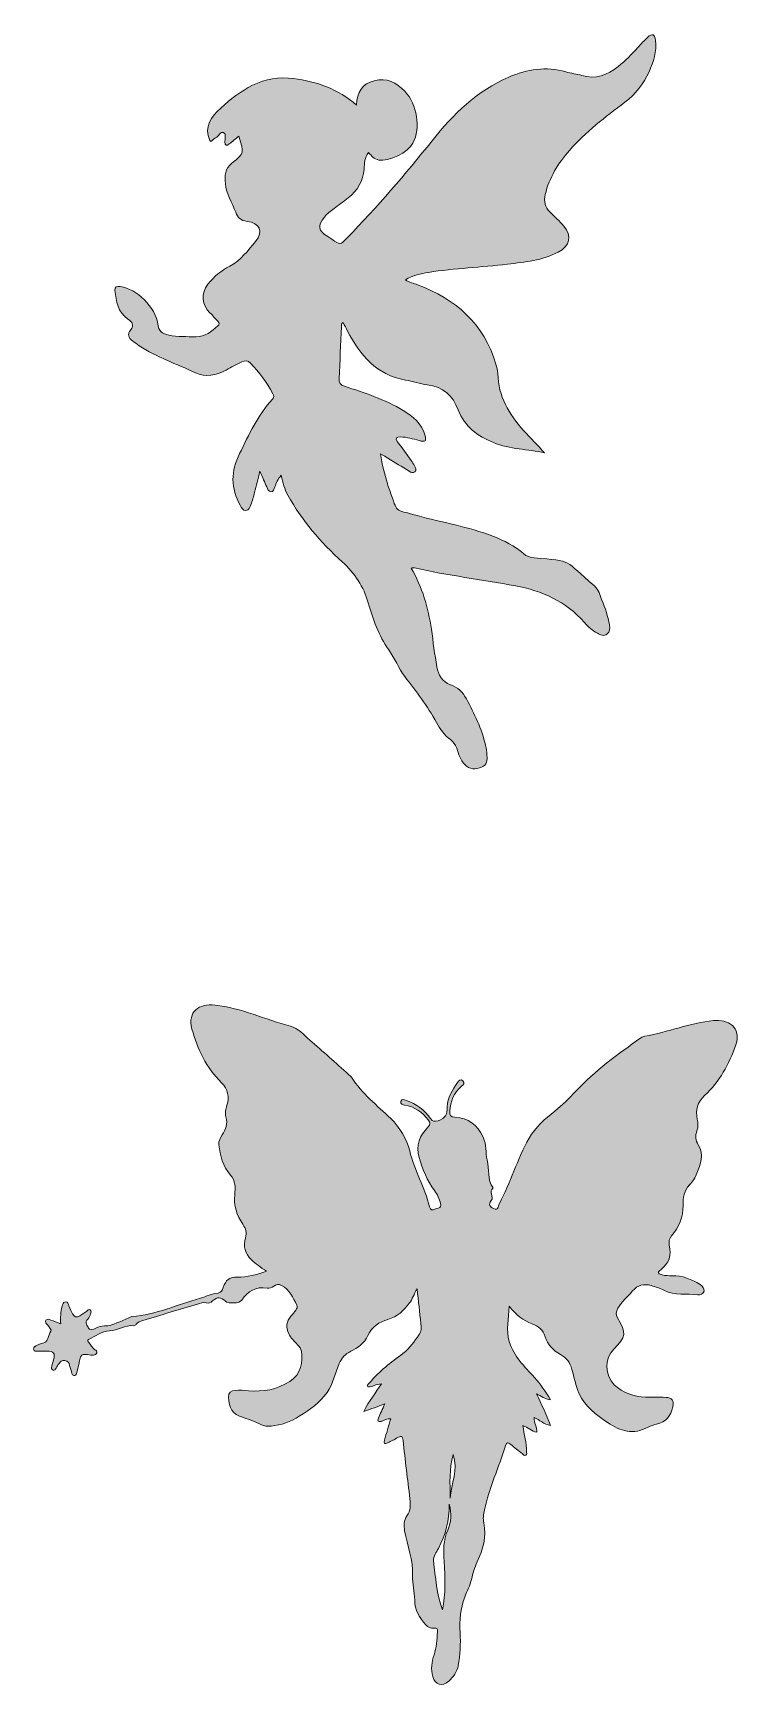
# Model space of a CAD drawing. Header units: inches. Extents: x 13 to 3566, y -2567 to -26.
# Drawn here: x 3176 to 3566, y -959 to -47 of the extents above; entities that cross this region are included whole.
import ezdxf

# ---------------------------------------------------------------- set-up
doc = ezdxf.new("R2010")
doc.units = ezdxf.units.IN
doc.header["$MEASUREMENT"] = 0
doc.layers.add('Layer 1', color=7, linetype='Continuous')

# ---------------------------------------------------------------- blocks, each defined once
blk = doc.blocks.new('block 8')
at = {"layer": 'Layer 1', "true_color": 0xffffff}
h = blk.add_hatch(color=7, dxfattribs=at)
h.dxf.hatch_style = 2
edge = h.paths.add_edge_path()
edge.add_spline(control_points=[(3384.14, -341.71), (3390.37, -352.32), (3393.66, -363.63), (3395.35, -375.46), (3396.34, -382.38), (3397.18, -389.33), (3398.4, -396.21), (3399.19, -400.65), (3401.29, -404.4), (3405.94, -406.07), (3409.89, -407.48), (3412.65, -410.19), (3414.65, -413.87), (3419.07, -422.01), (3423.12, -430.3), (3425.18, -439.41), (3425.58, -441.23), (3425.83, -443.1), (3425.98, -444.96), (3426.19, -447.64), (3426.17, -450.34), (3423.05, -451.54), (3419.68, -452.83), (3416.43, -452.97), (3413.73, -450.06), (3411.35, -447.51), (3410.36, -444.25), (3409.3, -441.05), (3408.65, -439.07), (3407.6, -437.59), (3405.86, -436.35), (3402.44, -433.91), (3400.04, -430.47), (3398.1, -426.84), (3393.27, -417.74), (3386.88, -409.73), (3380.73, -401.56), (3377.26, -396.94), (3375.15, -391.48), (3371.85, -386.82), (3366.26, -378.93), (3363.17, -370.1), (3360.56, -360.95), (3358.01, -352.02), (3353.23, -344.66), (3346.15, -338.24), (3334.4, -327.58), (3324.1, -315.5), (3316.25, -301.54), (3314.4, -298.26), (3313.55, -294.68), (3312.65, -290.57), (3310.55, -292.59), (3310.01, -294.92), (3309, -296.98), (3308.49, -298.03), (3308.46, -299.81), (3306.9, -299.7), (3305.6, -299.61), (3305.1, -298.12), (3304.6, -296.98), (3303.49, -294.41), (3302.42, -291.83), (3300.9, -288.23), (3299.75, -292.83), (3298.9, -296.42), (3297.96, -299.98), (3297.35, -302.28), (3296.69, -304.56), (3295.89, -306.79), (3295.41, -308.16), (3294.95, -309.95), (3293.17, -309.99), (3291.5, -310.02), (3290.74, -308.39), (3290.01, -307.1), (3284.66, -297.67), (3284.83, -288.31), (3289.65, -278.59), (3294.87, -268.06), (3299.7, -257.35), (3307.8, -248.6), (3308.78, -247.55), (3308.65, -246.71), (3308.06, -245.6), (3304.72, -239.4), (3300.44, -233.89), (3295.7, -228.71), (3294.31, -227.19), (3292.61, -227.19), (3290.89, -228.05), (3287.99, -229.49), (3285.08, -230.93), (3282.26, -232.53), (3276.81, -235.63), (3270.84, -236.6), (3265.32, -234.01), (3254.94, -229.14), (3243.96, -225.47), (3234.29, -219.11), (3233.04, -218.29), (3231.94, -217.25), (3230.68, -216.44), (3228.14, -214.81), (3227.86, -212.84), (3229.61, -210.47), (3231.58, -207.81), (3230.63, -206.12), (3228.07, -204.39), (3222.54, -200.66), (3221.6, -194.63), (3220.94, -188.63), (3220.72, -186.69), (3222.1, -186.16), (3223.93, -186.42), (3232.84, -187.67), (3243.49, -198.04), (3244.56, -206.96), (3245.04, -210.9), (3247.03, -212.65), (3250.7, -213.28), (3255.65, -214.14), (3260.65, -214.12), (3265.64, -214.21), (3270.68, -214.3), (3274.2, -211.17), (3277.76, -208.18), (3278.82, -207.29), (3278.48, -206.47), (3277.72, -205.65), (3276.27, -204.1), (3274.85, -202.52), (3273.35, -201.03), (3268.72, -196.45), (3268.26, -190.39), (3272.24, -185.21), (3275.49, -180.98), (3279.56, -177.63), (3284.22, -175.16), (3290.29, -171.94), (3294.37, -166.65), (3298.49, -161.56), (3302.86, -156.14), (3300.79, -151.29), (3293.87, -150.51), (3290.28, -150.1), (3288.73, -148.54), (3287.53, -145.49), (3285.48, -140.28), (3282.42, -135.42), (3281.83, -129.71), (3281.39, -125.41), (3281.57, -121.51), (3285.56, -118.33), (3292.35, -112.91), (3292.17, -112.69), (3289.2, -103.62), (3287.41, -105.07), (3285.74, -106.49), (3283.99, -107.82), (3282.56, -108.93), (3281.51, -109.05), (3281.49, -106.7), (3281.49, -104.9), (3282.53, -102.29), (3280.84, -101.54), (3279.27, -100.85), (3278.06, -103.53), (3276.47, -104.44), (3275.52, -104.98), (3274.72, -105.77), (3273.83, -106.47), (3273.59, -106.2), (3273.4, -106.07), (3273.32, -105.88), (3269.89, -98.14), (3273.93, -92.97), (3279.25, -88.07), (3284.62, -83.13), (3290.31, -78.69), (3296.85, -75.44), (3303.96, -71.91), (3311.32, -70.76), (3319.37, -71.77), (3332.21, -73.4), (3343.83, -77.48), (3354.17, -86.45), (3354.18, -79.06), (3357.48, -74.69), (3363.89, -72.98), (3370.68, -71.17), (3376.15, -73.88), (3380.68, -78.74), (3387.57, -86.11), (3389.5, -98.88), (3385.18, -107.45), (3382.67, -112.45), (3371.78, -117.71), (3366.31, -116.71), (3363.76, -116.24), (3362.38, -114.26), (3360.65, -112.55), (3358.56, -115.42), (3358.5, -118.62), (3358.25, -121.66), (3357.7, -128.32), (3354.66, -133.52), (3349.55, -137.61), (3347.02, -139.63), (3344.36, -141.51), (3341.72, -143.39), (3339.77, -144.78), (3337.95, -146.31), (3336.46, -148.16), (3332.49, -153.07), (3332.95, -155.66), (3338.28, -158.96), (3339.02, -159.42), (3339.81, -159.82), (3340.51, -160.33), (3345.05, -163.63), (3345.06, -163.66), (3348.94, -159.64), (3365.46, -142.57), (3380.95, -124.62), (3395.77, -106.05), (3407.4, -91.48), (3420.51, -78.53), (3438, -70.96), (3448.14, -66.57), (3458.56, -64.93), (3469.43, -68.06), (3472.3, -68.88), (3475.3, -69.27), (3478.18, -70.09), (3485.89, -72.29), (3492.4, -70), (3498.34, -65.1), (3502.21, -61.91), (3505.71, -58.35), (3509.1, -54.68), (3510.88, -52.75), (3512.62, -50.77), (3514.55, -49), (3517.06, -46.69), (3518.45, -47.18), (3518.9, -50.64), (3519.71, -56.81), (3517.73, -62.53), (3515.3, -68.03), (3512.34, -74.76), (3507.89, -80.35), (3501.95, -84.85), (3491.18, -92.99), (3480.45, -101.18), (3471.46, -111.38), (3465.18, -118.51), (3460.32, -126.37), (3458.07, -135.74), (3457.15, -139.55), (3458.05, -142.63), (3460.69, -145.34), (3463.21, -147.93), (3465.99, -150.31), (3468.28, -153.09), (3472.96, -158.76), (3471.78, -164.09), (3465.25, -167.52), (3456.53, -172.11), (3446.89, -172.95), (3437.35, -174.11), (3422.84, -175.87), (3408.2, -176.39), (3393.75, -178.67), (3389.45, -179.35), (3385.17, -180.2), (3381.07, -182.73), (3383.23, -184.38), (3385.58, -184.67), (3387.7, -185.48), (3408.79, -193.5), (3424.45, -206.89), (3430.95, -229.3), (3431.44, -230.97), (3431.93, -232.71), (3431.97, -234.43), (3432.22, -246.93), (3438.04, -256.89), (3446.15, -265.8), (3450, -270.03), (3453.96, -274.17), (3457.67, -278.14), (3448.65, -276.18), (3438.73, -276.22), (3429.55, -272.5), (3420.8, -268.95), (3413.66, -263.73), (3410.14, -254.47), (3407.17, -246.65), (3401.82, -241.65), (3393.1, -240.64), (3389.03, -240.17), (3385.07, -238.79), (3381.02, -238.07), (3365.12, -235.23), (3356.13, -224.32), (3349.14, -211.02), (3348.34, -209.5), (3347.59, -207.95), (3346.77, -206.32), (3345.51, -206.96), (3345.82, -207.94), (3345.79, -208.7), (3345.35, -218.18), (3345.01, -227.68), (3344.49, -237.16), (3344.35, -239.55), (3345.05, -240.66), (3347.42, -241.44), (3358.57, -245.1), (3369.76, -248.72), (3379.89, -254.86), (3385.23, -258.1), (3389.94, -261.95), (3391.73, -268.28), (3392.72, -271.8), (3392.12, -272.32), (3388.54, -271.39), (3385.16, -270.51), (3381.79, -269.53), (3378.27, -269.35), (3375.84, -269.23), (3375.27, -270.16), (3376.74, -272.17), (3379.25, -275.6), (3381.78, -279.01), (3384.27, -282.45), (3384.93, -283.36), (3385.55, -284.31), (3386.02, -285.32), (3386.52, -286.41), (3387.44, -287.72), (3386.22, -288.74), (3385.27, -289.54), (3384.05, -288.92), (3383.07, -288.32), (3379.13, -285.92), (3375.2, -283.49), (3371.27, -281.07), (3370.23, -280.42), (3369.19, -279.78), (3367.39, -278.67), (3367.97, -284.81), (3369.87, -289.9), (3371.15, -295.11), (3371.48, -296.44), (3371.97, -297.73), (3372.44, -299.03), (3377.03, -311.82), (3374.32, -308.99), (3387.43, -312.72), (3401.35, -316.67), (3415.74, -318.88), (3429.3, -324.21), (3435.38, -326.61), (3441.16, -329.5), (3446.16, -333.78), (3447.85, -335.24), (3449.76, -335.9), (3451.95, -336.08), (3473.74, -337.86), (3468.08, -337.05), (3485.2, -351.6), (3487.59, -353.63), (3488.21, -356.73), (3489.35, -359.47), (3491.18, -363.85), (3492.61, -368.38), (3493.44, -373.07), (3493.77, -374.92), (3493.93, -376.9), (3492.12, -378.21), (3490.27, -379.55), (3488.54, -378.57), (3486.87, -377.7), (3484.05, -376.22), (3481.71, -374.09), (3479.69, -371.74), (3469.64, -360.03), (3456.18, -354.26), (3441.68, -351.53), (3423.17, -348.04), (3404.43, -345.8), (3386.03, -341.63), (3385.58, -341.52), (3385.07, -341.66), (3384.14, -341.71)], knot_values=[0, 0, 0, 0, 1, 1, 1, 2, 2, 2, 3, 3, 3, 4, 4, 4, 5, 5, 5, 6, 6, 6, 7, 7, 7, 8, 8, 8, 9, 9, 9, 10, 10, 10, 11, 11, 11, 12, 12, 12, 13, 13, 13, 14, 14, 14, 15, 15, 15, 16, 16, 16, 17, 17, 17, 18, 18, 18, 19, 19, 19, 20, 20, 20, 21, 21, 21, 22, 22, 22, 23, 23, 23, 24, 24, 24, 25, 25, 25, 26, 26, 26, 27, 27, 27, 28, 28, 28, 29, 29, 29, 30, 30, 30, 31, 31, 31, 32, 32, 32, 33, 33, 33, 34, 34, 34, 35, 35, 35, 36, 36, 36, 37, 37, 37, 38, 38, 38, 39, 39, 39, 40, 40, 40, 41, 41, 41, 42, 42, 42, 43, 43, 43, 44, 44, 44, 45, 45, 45, 46, 46, 46, 47, 47, 47, 48, 48, 48, 49, 49, 49, 50, 50, 50, 51, 51, 51, 52, 52, 52, 53, 53, 53, 54, 54, 54, 55, 55, 55, 56, 56, 56, 57, 57, 57, 58, 58, 58, 59, 59, 59, 60, 60, 60, 61, 61, 61, 62, 62, 62, 63, 63, 63, 64, 64, 64, 65, 65, 65, 66, 66, 66, 67, 67, 67, 68, 68, 68, 69, 69, 69, 70, 70, 70, 71, 71, 71, 72, 72, 72, 73, 73, 73, 74, 74, 74, 75, 75, 75, 76, 76, 76, 77, 77, 77, 78, 78, 78, 79, 79, 79, 80, 80, 80, 81, 81, 81, 82, 82, 82, 83, 83, 83, 84, 84, 84, 85, 85, 85, 86, 86, 86, 87, 87, 87, 88, 88, 88, 89, 89, 89, 90, 90, 90, 91, 91, 91, 92, 92, 92, 93, 93, 93, 94, 94, 94, 95, 95, 95, 96, 96, 96, 97, 97, 97, 98, 98, 98, 99, 99, 99, 100, 100, 100, 101, 101, 101, 102, 102, 102, 103, 103, 103, 104, 104, 104, 105, 105, 105, 106, 106, 106, 107, 107, 107, 108, 108, 108, 109, 109, 109, 110, 110, 110, 111, 111, 111, 112, 112, 112, 113, 113, 113, 114, 114, 114, 115, 115, 115, 116, 116, 116, 117, 117, 117, 118, 118, 118, 119, 119, 119, 120, 120, 120, 121, 121, 121, 122, 122, 122, 123, 123, 123, 124, 124, 124, 125, 125, 125, 126, 126, 126, 127, 127, 127, 128, 128, 128, 129, 129, 129, 130, 130, 130, 131, 131, 131, 132, 132, 132, 132], degree=3, periodic=1)
at = {"layer": 'Layer 1', "lineweight": 0}
blk.add_open_spline([(3384.14, -341.71), (3390.37, -352.32), (3393.66, -363.63), (3395.35, -375.46), (3396.34, -382.38), (3397.18, -389.33), (3398.4, -396.21), (3399.19, -400.65), (3401.29, -404.4), (3405.94, -406.07), (3409.89, -407.48), (3412.65, -410.19), (3414.65, -413.87), (3419.07, -422.01), (3423.12, -430.3), (3425.18, -439.41), (3425.58, -441.23), (3425.83, -443.1), (3425.98, -444.96), (3426.19, -447.64), (3426.17, -450.34), (3423.05, -451.54), (3419.68, -452.83), (3416.43, -452.97), (3413.73, -450.06), (3411.35, -447.51), (3410.36, -444.25), (3409.3, -441.05), (3408.65, -439.07), (3407.6, -437.59), (3405.86, -436.35), (3402.44, -433.91), (3400.04, -430.47), (3398.1, -426.84), (3393.27, -417.74), (3386.88, -409.73), (3380.73, -401.56), (3377.26, -396.94), (3375.15, -391.48), (3371.85, -386.82), (3366.26, -378.93), (3363.17, -370.1), (3360.56, -360.95), (3358.01, -352.02), (3353.23, -344.66), (3346.15, -338.24), (3334.4, -327.58), (3324.1, -315.5), (3316.25, -301.54), (3314.4, -298.26), (3313.55, -294.68), (3312.65, -290.57), (3310.55, -292.59), (3310.01, -294.92), (3309, -296.98), (3308.49, -298.03), (3308.46, -299.81), (3306.9, -299.7), (3305.6, -299.61), (3305.1, -298.12), (3304.6, -296.98), (3303.49, -294.41), (3302.42, -291.83), (3300.9, -288.23), (3299.75, -292.83), (3298.9, -296.42), (3297.96, -299.98), (3297.35, -302.28), (3296.69, -304.56), (3295.89, -306.79), (3295.41, -308.16), (3294.95, -309.95), (3293.17, -309.99), (3291.5, -310.02), (3290.74, -308.39), (3290.01, -307.1), (3284.66, -297.67), (3284.83, -288.31), (3289.65, -278.59), (3294.87, -268.06), (3299.7, -257.35), (3307.8, -248.6), (3308.78, -247.55), (3308.65, -246.71), (3308.06, -245.6), (3304.72, -239.4), (3300.44, -233.89), (3295.7, -228.71), (3294.31, -227.19), (3292.61, -227.19), (3290.89, -228.05), (3287.99, -229.49), (3285.08, -230.93), (3282.26, -232.53), (3276.81, -235.63), (3270.84, -236.6), (3265.32, -234.01), (3254.94, -229.14), (3243.96, -225.47), (3234.29, -219.11), (3233.04, -218.29), (3231.94, -217.25), (3230.68, -216.44), (3228.14, -214.81), (3227.86, -212.84), (3229.61, -210.47), (3231.58, -207.81), (3230.63, -206.12), (3228.07, -204.39), (3222.54, -200.66), (3221.6, -194.63), (3220.94, -188.63), (3220.72, -186.69), (3222.1, -186.16), (3223.93, -186.42), (3232.84, -187.67), (3243.49, -198.04), (3244.56, -206.96), (3245.04, -210.9), (3247.03, -212.65), (3250.7, -213.28), (3255.65, -214.14), (3260.65, -214.12), (3265.64, -214.21), (3270.68, -214.3), (3274.2, -211.17), (3277.76, -208.18), (3278.82, -207.29), (3278.48, -206.47), (3277.72, -205.65), (3276.27, -204.1), (3274.85, -202.52), (3273.35, -201.03), (3268.72, -196.45), (3268.26, -190.39), (3272.24, -185.21), (3275.49, -180.98), (3279.56, -177.63), (3284.22, -175.16), (3290.29, -171.94), (3294.37, -166.65), (3298.49, -161.56), (3302.86, -156.14), (3300.79, -151.29), (3293.87, -150.51), (3290.28, -150.1), (3288.73, -148.54), (3287.53, -145.49), (3285.48, -140.28), (3282.42, -135.42), (3281.83, -129.71), (3281.39, -125.41), (3281.57, -121.51), (3285.56, -118.33), (3292.35, -112.91), (3292.17, -112.69), (3289.2, -103.62), (3287.41, -105.07), (3285.74, -106.49), (3283.99, -107.82), (3282.56, -108.93), (3281.51, -109.05), (3281.49, -106.7), (3281.49, -104.9), (3282.53, -102.29), (3280.84, -101.54), (3279.27, -100.85), (3278.06, -103.53), (3276.47, -104.44), (3275.52, -104.98), (3274.72, -105.77), (3273.83, -106.47), (3273.59, -106.2), (3273.4, -106.07), (3273.32, -105.88), (3269.89, -98.14), (3273.93, -92.97), (3279.25, -88.07), (3284.62, -83.13), (3290.31, -78.69), (3296.85, -75.44), (3303.96, -71.91), (3311.32, -70.76), (3319.37, -71.77), (3332.21, -73.4), (3343.83, -77.48), (3354.17, -86.45), (3354.18, -79.06), (3357.48, -74.69), (3363.89, -72.98), (3370.68, -71.17), (3376.15, -73.88), (3380.68, -78.74), (3387.57, -86.11), (3389.5, -98.88), (3385.18, -107.45), (3382.67, -112.45), (3371.78, -117.71), (3366.31, -116.71), (3363.76, -116.24), (3362.38, -114.26), (3360.65, -112.55), (3358.56, -115.42), (3358.5, -118.62), (3358.25, -121.66), (3357.7, -128.32), (3354.66, -133.52), (3349.55, -137.61), (3347.02, -139.63), (3344.36, -141.51), (3341.72, -143.39), (3339.77, -144.78), (3337.95, -146.31), (3336.46, -148.16), (3332.49, -153.07), (3332.95, -155.66), (3338.28, -158.96), (3339.02, -159.42), (3339.81, -159.82), (3340.51, -160.33), (3345.05, -163.63), (3345.06, -163.66), (3348.94, -159.64), (3365.46, -142.57), (3380.95, -124.62), (3395.77, -106.05), (3407.4, -91.48), (3420.51, -78.53), (3438, -70.96), (3448.14, -66.57), (3458.56, -64.93), (3469.43, -68.06), (3472.3, -68.88), (3475.3, -69.27), (3478.18, -70.09), (3485.89, -72.29), (3492.4, -70), (3498.34, -65.1), (3502.21, -61.91), (3505.71, -58.35), (3509.1, -54.68), (3510.88, -52.75), (3512.62, -50.77), (3514.55, -49), (3517.06, -46.69), (3518.45, -47.18), (3518.9, -50.64), (3519.71, -56.81), (3517.73, -62.53), (3515.3, -68.03), (3512.34, -74.76), (3507.89, -80.35), (3501.95, -84.85), (3491.18, -92.99), (3480.45, -101.18), (3471.46, -111.38), (3465.18, -118.51), (3460.32, -126.37), (3458.07, -135.74), (3457.15, -139.55), (3458.05, -142.63), (3460.69, -145.34), (3463.21, -147.93), (3465.99, -150.31), (3468.28, -153.09), (3472.96, -158.76), (3471.78, -164.09), (3465.25, -167.52), (3456.53, -172.11), (3446.89, -172.95), (3437.35, -174.11), (3422.84, -175.87), (3408.2, -176.39), (3393.75, -178.67), (3389.45, -179.35), (3385.17, -180.2), (3381.07, -182.73), (3383.23, -184.38), (3385.58, -184.67), (3387.7, -185.48), (3408.79, -193.5), (3424.45, -206.89), (3430.95, -229.3), (3431.44, -230.97), (3431.93, -232.71), (3431.97, -234.43), (3432.22, -246.93), (3438.04, -256.89), (3446.15, -265.8), (3450, -270.03), (3453.96, -274.17), (3457.67, -278.14), (3448.65, -276.18), (3438.73, -276.22), (3429.55, -272.5), (3420.8, -268.95), (3413.66, -263.73), (3410.14, -254.47), (3407.17, -246.65), (3401.82, -241.65), (3393.1, -240.64), (3389.03, -240.17), (3385.07, -238.79), (3381.02, -238.07), (3365.12, -235.23), (3356.13, -224.32), (3349.14, -211.02), (3348.34, -209.5), (3347.59, -207.95), (3346.77, -206.32), (3345.51, -206.96), (3345.82, -207.94), (3345.79, -208.7), (3345.35, -218.18), (3345.01, -227.68), (3344.49, -237.16), (3344.35, -239.55), (3345.05, -240.66), (3347.42, -241.44), (3358.57, -245.1), (3369.76, -248.72), (3379.89, -254.86), (3385.23, -258.1), (3389.94, -261.95), (3391.73, -268.28), (3392.72, -271.8), (3392.12, -272.32), (3388.54, -271.39), (3385.16, -270.51), (3381.79, -269.53), (3378.27, -269.35), (3375.84, -269.23), (3375.27, -270.16), (3376.74, -272.17), (3379.25, -275.6), (3381.78, -279.01), (3384.27, -282.45), (3384.93, -283.36), (3385.55, -284.31), (3386.02, -285.32), (3386.52, -286.41), (3387.44, -287.72), (3386.22, -288.74), (3385.27, -289.54), (3384.05, -288.92), (3383.07, -288.32), (3379.13, -285.92), (3375.2, -283.49), (3371.27, -281.07), (3370.23, -280.42), (3369.19, -279.78), (3367.39, -278.67), (3367.97, -284.81), (3369.87, -289.9), (3371.15, -295.11), (3371.48, -296.44), (3371.97, -297.73), (3372.44, -299.03), (3377.03, -311.82), (3374.32, -308.99), (3387.43, -312.72), (3401.35, -316.67), (3415.74, -318.88), (3429.3, -324.21), (3435.38, -326.61), (3441.16, -329.5), (3446.16, -333.78), (3447.85, -335.24), (3449.76, -335.9), (3451.95, -336.08), (3473.74, -337.86), (3468.08, -337.05), (3485.2, -351.6), (3487.59, -353.63), (3488.21, -356.73), (3489.35, -359.47), (3491.18, -363.85), (3492.61, -368.38), (3493.44, -373.07), (3493.77, -374.92), (3493.93, -376.9), (3492.12, -378.21), (3490.27, -379.55), (3488.54, -378.57), (3486.87, -377.7), (3484.05, -376.22), (3481.71, -374.09), (3479.69, -371.74), (3469.64, -360.03), (3456.18, -354.26), (3441.68, -351.53), (3423.17, -348.04), (3404.43, -345.8), (3386.03, -341.63), (3385.58, -341.52), (3385.07, -341.66), (3384.14, -341.71)], degree=3, knots=[0, 0, 0, 0, 1, 1, 1, 2, 2, 2, 3, 3, 3, 4, 4, 4, 5, 5, 5, 6, 6, 6, 7, 7, 7, 8, 8, 8, 9, 9, 9, 10, 10, 10, 11, 11, 11, 12, 12, 12, 13, 13, 13, 14, 14, 14, 15, 15, 15, 16, 16, 16, 17, 17, 17, 18, 18, 18, 19, 19, 19, 20, 20, 20, 21, 21, 21, 22, 22, 22, 23, 23, 23, 24, 24, 24, 25, 25, 25, 26, 26, 26, 27, 27, 27, 28, 28, 28, 29, 29, 29, 30, 30, 30, 31, 31, 31, 32, 32, 32, 33, 33, 33, 34, 34, 34, 35, 35, 35, 36, 36, 36, 37, 37, 37, 38, 38, 38, 39, 39, 39, 40, 40, 40, 41, 41, 41, 42, 42, 42, 43, 43, 43, 44, 44, 44, 45, 45, 45, 46, 46, 46, 47, 47, 47, 48, 48, 48, 49, 49, 49, 50, 50, 50, 51, 51, 51, 52, 52, 52, 53, 53, 53, 54, 54, 54, 55, 55, 55, 56, 56, 56, 57, 57, 57, 58, 58, 58, 59, 59, 59, 60, 60, 60, 61, 61, 61, 62, 62, 62, 63, 63, 63, 64, 64, 64, 65, 65, 65, 66, 66, 66, 67, 67, 67, 68, 68, 68, 69, 69, 69, 70, 70, 70, 71, 71, 71, 72, 72, 72, 73, 73, 73, 74, 74, 74, 75, 75, 75, 76, 76, 76, 77, 77, 77, 78, 78, 78, 79, 79, 79, 80, 80, 80, 81, 81, 81, 82, 82, 82, 83, 83, 83, 84, 84, 84, 85, 85, 85, 86, 86, 86, 87, 87, 87, 88, 88, 88, 89, 89, 89, 90, 90, 90, 91, 91, 91, 92, 92, 92, 93, 93, 93, 94, 94, 94, 95, 95, 95, 96, 96, 96, 97, 97, 97, 98, 98, 98, 99, 99, 99, 100, 100, 100, 101, 101, 101, 102, 102, 102, 103, 103, 103, 104, 104, 104, 105, 105, 105, 106, 106, 106, 107, 107, 107, 108, 108, 108, 109, 109, 109, 110, 110, 110, 111, 111, 111, 112, 112, 112, 113, 113, 113, 114, 114, 114, 115, 115, 115, 116, 116, 116, 117, 117, 117, 118, 118, 118, 119, 119, 119, 120, 120, 120, 121, 121, 121, 122, 122, 122, 123, 123, 123, 124, 124, 124, 125, 125, 125, 126, 126, 126, 127, 127, 127, 128, 128, 128, 129, 129, 129, 130, 130, 130, 131, 131, 131, 132, 132, 132, 132], dxfattribs=at)
blk = doc.blocks.new('block 15')
at = {"layer": 'Layer 1', "true_color": 0xffffff}
h = blk.add_hatch(color=7, dxfattribs=at)
h.dxf.hatch_style = 2
edge = h.paths.add_edge_path()
edge.add_spline(control_points=[(3438.14, -748.85), (3438.02, -755.82), (3436.34, -761.81), (3438.25, -768.23), (3440.73, -776.56), (3446.79, -782.05), (3452.19, -788.14), (3455.46, -791.82), (3458.39, -795.72), (3460.98, -800.49), (3457.87, -800), (3455.8, -798.27), (3453.34, -797.18), (3455.83, -802.89), (3458.83, -808.27), (3460.97, -814.52), (3457.31, -813.9), (3455.07, -811.42), (3451.91, -810.24), (3451.77, -813.08), (3453.73, -815.4), (3453.43, -818.32), (3450.64, -817.69), (3448.62, -815.72), (3445.74, -814.61), (3446.51, -819.7), (3447.79, -824.23), (3447.8, -828.92), (3447.8, -829.65), (3448.26, -830.57), (3447.43, -831.01), (3446.59, -831.46), (3446.06, -830.55), (3445.49, -830.12), (3443.32, -828.47), (3441.13, -826.82), (3439.08, -825.02), (3437.6, -823.72), (3436.79, -823.68), (3436.16, -825.75), (3432.59, -837.64), (3427.23, -848.95), (3424.6, -861.16), (3424.09, -863.56), (3423.7, -865.98), (3424.21, -868.3), (3425.92, -876.01), (3423.84, -883.02), (3420.59, -889.85), (3419.13, -892.92), (3418.24, -896.12), (3417.46, -899.44), (3416.67, -902.79), (3415.01, -905.94), (3413.74, -909.18), (3411.27, -915.5), (3410.79, -922.02), (3411.19, -928.78), (3411.56, -934.87), (3411.2, -941.03), (3410.14, -947.05), (3409.55, -950.46), (3407.43, -953.24), (3404.92, -955.6), (3401.56, -958.75), (3397.33, -957.53), (3396.09, -953.03), (3394.97, -948.99), (3395.51, -944.98), (3396.84, -941.1), (3398.24, -937), (3398.31, -932.73), (3398.75, -928.51), (3398.9, -927), (3398.7, -925.88), (3396.65, -926.32), (3394.88, -926.69), (3393.46, -925.81), (3392.31, -924.53), (3388.8, -920.62), (3386.27, -916.37), (3386.16, -910.82), (3386.08, -906.35), (3384.8, -901.88), (3385.01, -897.46), (3385.41, -888.79), (3382.03, -880.91), (3380.61, -872.64), (3380.12, -869.74), (3380.04, -866.84), (3381.85, -864.44), (3384.05, -861.51), (3383.87, -858.33), (3383.49, -855.06), (3382.25, -844.32), (3380.92, -833.59), (3379.78, -822.84), (3379.53, -820.42), (3378.91, -819.95), (3376.82, -821.24), (3375.06, -822.34), (3373.15, -823.19), (3371.31, -824.16), (3369.62, -825.05), (3369.01, -824.43), (3369.49, -822.72), (3370.57, -818.84), (3371.75, -814.99), (3372.97, -810.87), (3370.92, -810.62), (3369.39, -811.86), (3367.69, -812.29), (3365.84, -812.77), (3365.42, -812.17), (3366.15, -810.53), (3367.23, -808.06), (3368.35, -805.6), (3369.65, -802.71), (3365.79, -804.12), (3362.38, -805.36), (3358.11, -806.92), (3360.84, -800.87), (3364.71, -796.7), (3367.82, -791.64), (3364.94, -791.65), (3362.79, -793.41), (3360.3, -793.28), (3359.75, -792.03), (3360.77, -791.61), (3361.27, -791.02), (3366.65, -784.76), (3373.06, -779.62), (3379.69, -774.8), (3383.53, -772), (3385.99, -768.16), (3388.66, -764.45), (3389.93, -762.69), (3389.79, -760.48), (3389.57, -758.4), (3388.93, -752.24), (3388.21, -746.08), (3387.44, -739.2), (3385.76, -742.23), (3384.84, -744.89), (3383.18, -747.16), (3380.13, -751.3), (3376.51, -754.62), (3371.44, -756.1), (3366.56, -757.54), (3362.61, -759.99), (3360.39, -764.97), (3358.55, -769.11), (3354.89, -771.68), (3350.89, -773.66), (3347.93, -775.12), (3345.96, -777.3), (3344.58, -780.4), (3342.21, -785.66), (3341.31, -791.49), (3337.88, -796.36), (3333.85, -802.08), (3328.29, -805.77), (3322.58, -809.48), (3317.76, -812.61), (3312.64, -814.33), (3307.01, -814.93), (3304.99, -815.15), (3303.16, -814.99), (3301.32, -814.01), (3298.33, -812.42), (3295.14, -811.27), (3291.9, -810.25), (3285.12, -808.11), (3284.25, -805.06), (3283.49, -798.81), (3283.2, -796.41), (3285.11, -795.31), (3287.28, -795.21), (3289.67, -795.1), (3292.09, -795.19), (3294.48, -795.39), (3302.64, -796.1), (3310.25, -794.89), (3317.34, -790.29), (3323.6, -786.23), (3324.72, -779.44), (3323.77, -773.68), (3323.53, -772.21), (3322.63, -771.12), (3321.62, -770.08), (3319.79, -768.21), (3317.98, -766.33), (3316.77, -763.94), (3315.02, -760.5), (3315.38, -757.22), (3317.93, -754.28), (3318.86, -753.21), (3319.75, -752.1), (3320.62, -750.98), (3321.25, -750.16), (3321.65, -749.11), (3321.19, -748.21), (3319.09, -744.05), (3317.27, -739.62), (3312.8, -737.28), (3311.31, -736.5), (3309.83, -736.7), (3308.49, -737.69), (3307.4, -738.5), (3306.23, -739.07), (3304.84, -738.83), (3298.63, -737.75), (3294.24, -740.46), (3290.89, -745.44), (3289.66, -747.27), (3283.63, -747.61), (3281.87, -746.03), (3279.17, -743.6), (3277.55, -743.5), (3274.77, -745.89), (3273.68, -746.83), (3272.71, -747.41), (3271.26, -746.93), (3269.57, -746.38), (3268.02, -747.22), (3266.48, -747.68), (3256.42, -750.64), (3246.37, -753.65), (3236.32, -756.66), (3234.96, -757.06), (3233.58, -757.39), (3232.72, -758.72), (3232.45, -759.13), (3231.79, -759.61), (3231.38, -759.56), (3226.57, -758.97), (3222.6, -762.23), (3217.99, -762.4), (3213.53, -762.56), (3210.19, -765.41), (3206.39, -767.16), (3205.55, -767.54), (3206.11, -768.31), (3206.56, -768.77), (3207.77, -770.03), (3208.39, -771.77), (3209.92, -772.76), (3210.55, -773.17), (3211.28, -773.65), (3210.93, -774.58), (3210.62, -775.38), (3209.86, -775.64), (3209.08, -775.73), (3208.65, -775.78), (3208.2, -775.75), (3207.77, -775.7), (3202.1, -775.03), (3202.12, -775.03), (3201.04, -780.86), (3200.72, -782.57), (3200.3, -784.26), (3199.82, -785.94), (3199.64, -786.57), (3199.12, -787.09), (3198.36, -787.02), (3197.73, -786.96), (3197.47, -786.43), (3197.3, -785.9), (3196.85, -784.44), (3196.29, -783), (3196, -781.51), (3195.7, -779.93), (3195, -779.09), (3193.34, -778.71), (3191.62, -778.32), (3190.94, -779.4), (3190.15, -780.4), (3189.54, -781.16), (3189.11, -782.07), (3188.57, -782.89), (3188.17, -783.49), (3187.88, -784.47), (3186.91, -784.1), (3185.92, -783.72), (3185.89, -782.74), (3186.11, -781.85), (3186.39, -780.69), (3186.76, -779.54), (3187.12, -778.4), (3188.25, -774.87), (3187.3, -773.58), (3183.53, -773.57), (3181.89, -773.57), (3180.25, -773.66), (3178.61, -773.62), (3177.66, -773.6), (3176.36, -773.77), (3176.13, -772.57), (3175.87, -771.25), (3177.09, -770.77), (3178.12, -770.34), (3178.93, -770.01), (3179.72, -769.48), (3180.55, -769.4), (3184.66, -768.99), (3183.77, -764.72), (3185.73, -762.61), (3186.42, -761.87), (3184.48, -760.31), (3183.73, -759.13), (3183.22, -758.33), (3182.22, -757.53), (3182.94, -756.52), (3183.66, -755.5), (3184.76, -756.12), (3185.64, -756.43), (3187.38, -757.03), (3189.07, -757.74), (3191.1, -758.53), (3190.79, -755.03), (3191.18, -751.91), (3191.81, -748.83), (3192.03, -747.76), (3192.41, -746.55), (3193.68, -746.37), (3195.19, -746.16), (3195.25, -747.64), (3195.65, -748.57), (3198.92, -756.3), (3198.91, -756.3), (3205.39, -751.46), (3205.99, -751.02), (3206.57, -750.22), (3207.36, -750.86), (3208.03, -751.41), (3207.82, -752.32), (3207.54, -753.01), (3207.14, -754.02), (3206.77, -755.16), (3206.03, -755.88), (3204.1, -757.75), (3205.81, -759.53), (3206.41, -760.9), (3206.81, -761.82), (3209.04, -761.89), (3210.49, -760.97), (3211.91, -760.07), (3213.54, -759.7), (3215.18, -759.69), (3220.12, -759.64), (3224.12, -756.81), (3228.55, -755.28), (3229.16, -755.06), (3229.73, -754.56), (3230.34, -754.51), (3243.55, -753.5), (3255.56, -747.91), (3268.06, -744.31), (3271.25, -743.39), (3274.41, -742.04), (3277.77, -741.51), (3279.58, -741.23), (3280.22, -740.03), (3280.7, -738.44), (3281.94, -734.33), (3284.03, -732.7), (3288.35, -732.73), (3293.75, -732.77), (3298.85, -731.65), (3304.51, -729.45), (3301.23, -727.38), (3298.63, -725.46), (3296.27, -723.24), (3292.62, -719.82), (3291.59, -715.62), (3292.86, -711.04), (3293.67, -708.12), (3293.2, -706.19), (3291.44, -703.63), (3288.15, -698.84), (3286.27, -693.24), (3286.96, -687.28), (3287.42, -683.25), (3287.47, -679.78), (3284.56, -676.34), (3280.59, -671.67), (3278.84, -665.89), (3278.24, -659.75), (3278.02, -657.54), (3279.07, -655.93), (3280.12, -654.32), (3282.11, -651.26), (3283.24, -648.17), (3282.11, -644.44), (3281.45, -642.3), (3282.16, -640.12), (3282.72, -637.99), (3283.95, -633.29), (3283.47, -629.33), (3279.65, -625.52), (3271.43, -617.32), (3266.37, -607.18), (3263.42, -595.98), (3260.8, -586.05), (3267.38, -581.85), (3276.16, -582.77), (3290.58, -584.29), (3303.8, -590.77), (3317.76, -594.38), (3321.89, -595.45), (3325.02, -599.16), (3328.32, -602), (3335.52, -608.21), (3342.57, -614.6), (3349.68, -620.92), (3350.25, -621.43), (3350.92, -621.89), (3351.32, -622.52), (3357, -631.55), (3365.45, -637.95), (3372.92, -645.26), (3378.08, -650.3), (3381.68, -656.46), (3383.39, -663.16), (3386.11, -673.83), (3391.61, -683.4), (3394.4, -693.96), (3394.85, -695.67), (3395.86, -696.17), (3397.29, -695.31), (3398.54, -694.57), (3401.13, -695.16), (3400.37, -692.18), (3399.7, -689.58), (3398.7, -687.14), (3397.12, -685.06), (3392.93, -679.56), (3390.55, -673.27), (3388.6, -666.76), (3386.61, -660.14), (3389.01, -654.68), (3393.42, -650.03), (3394.98, -648.39), (3394.88, -647.5), (3393.64, -646.01), (3390.18, -641.86), (3386.16, -638.66), (3380.61, -637.9), (3379.42, -637.74), (3378.24, -637.47), (3378.59, -635.99), (3379.02, -634.17), (3380.34, -634.88), (3381.48, -635.27), (3387.03, -637.19), (3391.57, -640.52), (3394.91, -645.32), (3396.13, -647.07), (3396.95, -647.08), (3399.04, -646.47), (3403.22, -645.25), (3404.11, -642.89), (3404.14, -638.88), (3404.18, -633.82), (3406.89, -629.52), (3409.81, -625.49), (3410.54, -624.49), (3411.34, -623.3), (3412.66, -624.53), (3413.92, -625.71), (3412.98, -626.64), (3411.99, -627.48), (3407.73, -631.09), (3405.77, -635.77), (3405.48, -641.29), (3405.37, -643.39), (3405.81, -644.48), (3408.25, -644.58), (3415.76, -644.9), (3420.56, -648.78), (3423.89, -655.6), (3425.93, -659.79), (3425.02, -664.05), (3426.08, -668.15), (3427.39, -673.25), (3425.9, -678.96), (3429.45, -683.57), (3426.56, -685.53), (3430.12, -688.52), (3428.38, -690.58), (3426.54, -692.75), (3427.68, -693.89), (3429.59, -694.87), (3432.33, -696.28), (3432.01, -693.61), (3432.64, -692.43), (3438.95, -680.71), (3442.62, -667.78), (3449.17, -656.15), (3452.66, -649.96), (3457.97, -645.61), (3463.31, -641.3), (3467.5, -637.93), (3471.28, -634.23), (3474.94, -630.28), (3485.55, -618.85), (3498.16, -609.77), (3510.81, -600.77), (3511.41, -600.34), (3512.19, -600.07), (3512.92, -599.95), (3525.74, -597.73), (3537.85, -592.45), (3550.89, -591.25), (3558.78, -590.52), (3566.47, -594.83), (3563.09, -604.71), (3559.46, -615.3), (3554.16, -624.96), (3545.92, -632.63), (3541.89, -636.39), (3540.81, -640.5), (3541.91, -645.57), (3542.39, -647.74), (3542.48, -649.92), (3541.7, -652.05), (3540.69, -654.79), (3540.89, -657.43), (3542.45, -659.87), (3545.9, -665.28), (3543.55, -670.44), (3541.65, -675.49), (3540.78, -677.8), (3539.36, -680.07), (3537.65, -681.85), (3534.47, -685.15), (3534.08, -688.91), (3534.07, -693.24), (3534.06, -699.49), (3531.87, -705.26), (3527.71, -710), (3526.26, -711.66), (3526.08, -713.18), (3526.48, -715.07), (3527.67, -720.56), (3526.39, -725.2), (3521.77, -728.69), (3521.19, -729.13), (3520.26, -729.55), (3520.54, -730.44), (3520.8, -731.23), (3521.79, -731.19), (3522.5, -731.43), (3524.31, -732.03), (3526.17, -731.99), (3528.03, -731.95), (3533.71, -731.81), (3538.66, -733.97), (3543.42, -736.77), (3544.85, -737.6), (3545.86, -739.01), (3545.59, -740.47), (3545.32, -741.94), (3543.44, -742.67), (3542.16, -742.51), (3535.95, -741.71), (3529.43, -743.27), (3523.53, -740.03), (3521.33, -738.81), (3518.88, -738.16), (3516.46, -737.46), (3512.3, -736.25), (3509.14, -736.9), (3506.09, -740.55), (3503.48, -743.68), (3500.18, -746.16), (3498.14, -749.91), (3497.04, -751.91), (3496.75, -753.31), (3497.96, -755.26), (3502.99, -763.4), (3502.66, -765.79), (3495.88, -772.45), (3490.71, -777.52), (3490.83, -787.14), (3496.14, -792.06), (3500.99, -796.56), (3506.75, -798.87), (3513.37, -798.95), (3517.09, -799), (3520.81, -798.87), (3524.52, -799.05), (3528.08, -799.22), (3529.01, -800.72), (3528.34, -804.24), (3527.38, -809.36), (3524.64, -812.74), (3519.41, -813.92), (3517.81, -814.28), (3516.15, -814.67), (3514.75, -815.46), (3506.7, -819.95), (3499.49, -817.75), (3492.48, -812.99), (3486.1, -808.66), (3480.02, -804.1), (3476.65, -796.81), (3474.7, -792.59), (3474.15, -788), (3472.82, -783.62), (3471.71, -779.96), (3469.86, -777.21), (3466.43, -775.35), (3462.47, -773.19), (3459.47, -769.95), (3458.08, -765.61), (3456.9, -761.88), (3454.25, -759.67), (3450.91, -758.51), (3445.86, -756.76), (3442.09, -753.5), (3438.14, -748.85)], knot_values=[0, 0, 0, 0, 1, 1, 1, 2, 2, 2, 3, 3, 3, 4, 4, 4, 5, 5, 5, 6, 6, 6, 7, 7, 7, 8, 8, 8, 9, 9, 9, 10, 10, 10, 11, 11, 11, 12, 12, 12, 13, 13, 13, 14, 14, 14, 15, 15, 15, 16, 16, 16, 17, 17, 17, 18, 18, 18, 19, 19, 19, 20, 20, 20, 21, 21, 21, 22, 22, 22, 23, 23, 23, 24, 24, 24, 25, 25, 25, 26, 26, 26, 27, 27, 27, 28, 28, 28, 29, 29, 29, 30, 30, 30, 31, 31, 31, 32, 32, 32, 33, 33, 33, 34, 34, 34, 35, 35, 35, 36, 36, 36, 37, 37, 37, 38, 38, 38, 39, 39, 39, 40, 40, 40, 41, 41, 41, 42, 42, 42, 43, 43, 43, 44, 44, 44, 45, 45, 45, 46, 46, 46, 47, 47, 47, 48, 48, 48, 49, 49, 49, 50, 50, 50, 51, 51, 51, 52, 52, 52, 53, 53, 53, 54, 54, 54, 55, 55, 55, 56, 56, 56, 57, 57, 57, 58, 58, 58, 59, 59, 59, 60, 60, 60, 61, 61, 61, 62, 62, 62, 63, 63, 63, 64, 64, 64, 65, 65, 65, 66, 66, 66, 67, 67, 67, 68, 68, 68, 69, 69, 69, 70, 70, 70, 71, 71, 71, 72, 72, 72, 73, 73, 73, 74, 74, 74, 75, 75, 75, 76, 76, 76, 77, 77, 77, 78, 78, 78, 79, 79, 79, 80, 80, 80, 81, 81, 81, 82, 82, 82, 83, 83, 83, 84, 84, 84, 85, 85, 85, 86, 86, 86, 87, 87, 87, 88, 88, 88, 89, 89, 89, 90, 90, 90, 91, 91, 91, 92, 92, 92, 93, 93, 93, 94, 94, 94, 95, 95, 95, 96, 96, 96, 97, 97, 97, 98, 98, 98, 99, 99, 99, 100, 100, 100, 101, 101, 101, 102, 102, 102, 103, 103, 103, 104, 104, 104, 105, 105, 105, 106, 106, 106, 107, 107, 107, 108, 108, 108, 109, 109, 109, 110, 110, 110, 111, 111, 111, 112, 112, 112, 113, 113, 113, 114, 114, 114, 115, 115, 115, 116, 116, 116, 117, 117, 117, 118, 118, 118, 119, 119, 119, 120, 120, 120, 121, 121, 121, 122, 122, 122, 123, 123, 123, 124, 124, 124, 125, 125, 125, 126, 126, 126, 127, 127, 127, 128, 128, 128, 129, 129, 129, 130, 130, 130, 131, 131, 131, 132, 132, 132, 133, 133, 133, 134, 134, 134, 135, 135, 135, 136, 136, 136, 137, 137, 137, 138, 138, 138, 139, 139, 139, 140, 140, 140, 141, 141, 141, 142, 142, 142, 143, 143, 143, 144, 144, 144, 145, 145, 145, 146, 146, 146, 147, 147, 147, 148, 148, 148, 149, 149, 149, 150, 150, 150, 151, 151, 151, 152, 152, 152, 153, 153, 153, 154, 154, 154, 155, 155, 155, 156, 156, 156, 157, 157, 157, 158, 158, 158, 159, 159, 159, 160, 160, 160, 161, 161, 161, 162, 162, 162, 163, 163, 163, 164, 164, 164, 165, 165, 165, 166, 166, 166, 167, 167, 167, 168, 168, 168, 169, 169, 169, 170, 170, 170, 171, 171, 171, 172, 172, 172, 173, 173, 173, 174, 174, 174, 175, 175, 175, 176, 176, 176, 177, 177, 177, 178, 178, 178, 179, 179, 179, 180, 180, 180, 181, 181, 181, 182, 182, 182, 183, 183, 183, 184, 184, 184, 185, 185, 185, 186, 186, 186, 187, 187, 187, 188, 188, 188, 189, 189, 189, 190, 190, 190, 191, 191, 191, 192, 192, 192, 193, 193, 193, 194, 194, 194, 195, 195, 195, 196, 196, 196, 197, 197, 197, 198, 198, 198, 199, 199, 199, 200, 200, 200, 201, 201, 201, 202, 202, 202, 203, 203, 203, 204, 204, 204, 205, 205, 205, 206, 206, 206, 207, 207, 207, 207], degree=3, periodic=1)
edge = h.paths.add_edge_path()
edge.add_spline(control_points=[(3405.1, -858.01), (3405.29, -866.88), (3403.2, -874.82), (3399.24, -882.41), (3398.14, -884.52), (3396.26, -886.48), (3396.58, -889.28), (3397.64, -898.36), (3398.23, -907.53), (3401.55, -916.28), (3403.2, -907.42), (3403.04, -898.5), (3402.35, -889.63), (3401.88, -883.64), (3401.96, -877.92), (3404.35, -872.3), (3406.26, -867.8), (3406.73, -863.09), (3405.1, -858.01)], knot_values=[0, 0, 0, 0, 1, 1, 1, 2, 2, 2, 3, 3, 3, 4, 4, 4, 5, 5, 5, 6, 6, 6, 6], degree=3, periodic=1)
edge = h.paths.add_edge_path()
edge.add_spline(control_points=[(3407.29, -830.65), (3405.07, -838.55), (3405.63, -846.63), (3405.79, -854.69), (3406.18, -846.67), (3410.36, -838.93), (3407.29, -830.65)], knot_values=[0, 0, 0, 0, 1, 1, 1, 2, 2, 2, 2], degree=3, periodic=1)
at = {"layer": 'Layer 1', "lineweight": 0}
for points, knots in [([(3438.14, -748.85), (3438.02, -755.82), (3436.34, -761.81), (3438.25, -768.23), (3440.73, -776.56), (3446.79, -782.05), (3452.19, -788.14), (3455.46, -791.82), (3458.39, -795.72), (3460.98, -800.49), (3457.87, -800), (3455.8, -798.27), (3453.34, -797.18), (3455.83, -802.89), (3458.83, -808.27), (3460.97, -814.52), (3457.31, -813.9), (3455.07, -811.42), (3451.91, -810.24), (3451.77, -813.08), (3453.73, -815.4), (3453.43, -818.32), (3450.64, -817.69), (3448.62, -815.72), (3445.74, -814.61), (3446.51, -819.7), (3447.79, -824.23), (3447.8, -828.92), (3447.8, -829.65), (3448.26, -830.57), (3447.43, -831.01), (3446.59, -831.46), (3446.06, -830.55), (3445.49, -830.12), (3443.32, -828.47), (3441.13, -826.82), (3439.08, -825.02), (3437.6, -823.72), (3436.79, -823.68), (3436.16, -825.75), (3432.59, -837.64), (3427.23, -848.95), (3424.6, -861.16), (3424.09, -863.56), (3423.7, -865.98), (3424.21, -868.3), (3425.92, -876.01), (3423.84, -883.02), (3420.59, -889.85), (3419.13, -892.92), (3418.24, -896.12), (3417.46, -899.44), (3416.67, -902.79), (3415.01, -905.94), (3413.74, -909.18), (3411.27, -915.5), (3410.79, -922.02), (3411.19, -928.78), (3411.56, -934.87), (3411.2, -941.03), (3410.14, -947.05), (3409.55, -950.46), (3407.43, -953.24), (3404.92, -955.6), (3401.56, -958.75), (3397.33, -957.53), (3396.09, -953.03), (3394.97, -948.99), (3395.51, -944.98), (3396.84, -941.1), (3398.24, -937), (3398.31, -932.73), (3398.75, -928.51), (3398.9, -927), (3398.7, -925.88), (3396.65, -926.32), (3394.88, -926.69), (3393.46, -925.81), (3392.31, -924.53), (3388.8, -920.62), (3386.27, -916.37), (3386.16, -910.82), (3386.08, -906.35), (3384.8, -901.88), (3385.01, -897.46), (3385.41, -888.79), (3382.03, -880.91), (3380.61, -872.64), (3380.12, -869.74), (3380.04, -866.84), (3381.85, -864.44), (3384.05, -861.51), (3383.87, -858.33), (3383.49, -855.06), (3382.25, -844.32), (3380.92, -833.59), (3379.78, -822.84), (3379.53, -820.42), (3378.91, -819.95), (3376.82, -821.24), (3375.06, -822.34), (3373.15, -823.19), (3371.31, -824.16), (3369.62, -825.05), (3369.01, -824.43), (3369.49, -822.72), (3370.57, -818.84), (3371.75, -814.99), (3372.97, -810.87), (3370.92, -810.62), (3369.39, -811.86), (3367.69, -812.29), (3365.84, -812.77), (3365.42, -812.17), (3366.15, -810.53), (3367.23, -808.06), (3368.35, -805.6), (3369.65, -802.71), (3365.79, -804.12), (3362.38, -805.36), (3358.11, -806.92), (3360.84, -800.87), (3364.71, -796.7), (3367.82, -791.64), (3364.94, -791.65), (3362.79, -793.41), (3360.3, -793.28), (3359.75, -792.03), (3360.77, -791.61), (3361.27, -791.02), (3366.65, -784.76), (3373.06, -779.62), (3379.69, -774.8), (3383.53, -772), (3385.99, -768.16), (3388.66, -764.45), (3389.93, -762.69), (3389.79, -760.48), (3389.57, -758.4), (3388.93, -752.24), (3388.21, -746.08), (3387.44, -739.2), (3385.76, -742.23), (3384.84, -744.89), (3383.18, -747.16), (3380.13, -751.3), (3376.51, -754.62), (3371.44, -756.1), (3366.56, -757.54), (3362.61, -759.99), (3360.39, -764.97), (3358.55, -769.11), (3354.89, -771.68), (3350.89, -773.66), (3347.93, -775.12), (3345.96, -777.3), (3344.58, -780.4), (3342.21, -785.66), (3341.31, -791.49), (3337.88, -796.36), (3333.85, -802.08), (3328.29, -805.77), (3322.58, -809.48), (3317.76, -812.61), (3312.64, -814.33), (3307.01, -814.93), (3304.99, -815.15), (3303.16, -814.99), (3301.32, -814.01), (3298.33, -812.42), (3295.14, -811.27), (3291.9, -810.25), (3285.12, -808.11), (3284.25, -805.06), (3283.49, -798.81), (3283.2, -796.41), (3285.11, -795.31), (3287.28, -795.21), (3289.67, -795.1), (3292.09, -795.19), (3294.48, -795.39), (3302.64, -796.1), (3310.25, -794.89), (3317.34, -790.29), (3323.6, -786.23), (3324.72, -779.44), (3323.77, -773.68), (3323.53, -772.21), (3322.63, -771.12), (3321.62, -770.08), (3319.79, -768.21), (3317.98, -766.33), (3316.77, -763.94), (3315.02, -760.5), (3315.38, -757.22), (3317.93, -754.28), (3318.86, -753.21), (3319.75, -752.1), (3320.62, -750.98), (3321.25, -750.16), (3321.65, -749.11), (3321.19, -748.21), (3319.09, -744.05), (3317.27, -739.62), (3312.8, -737.28), (3311.31, -736.5), (3309.83, -736.7), (3308.49, -737.69), (3307.4, -738.5), (3306.23, -739.07), (3304.84, -738.83), (3298.63, -737.75), (3294.24, -740.46), (3290.89, -745.44), (3289.66, -747.27), (3283.63, -747.61), (3281.87, -746.03), (3279.17, -743.6), (3277.55, -743.5), (3274.77, -745.89), (3273.68, -746.83), (3272.71, -747.41), (3271.26, -746.93), (3269.57, -746.38), (3268.02, -747.22), (3266.48, -747.68), (3256.42, -750.64), (3246.37, -753.65), (3236.32, -756.66), (3234.96, -757.06), (3233.58, -757.39), (3232.72, -758.72), (3232.45, -759.13), (3231.79, -759.61), (3231.38, -759.56), (3226.57, -758.97), (3222.6, -762.23), (3217.99, -762.4), (3213.53, -762.56), (3210.19, -765.41), (3206.39, -767.16), (3205.55, -767.54), (3206.11, -768.31), (3206.56, -768.77), (3207.77, -770.03), (3208.39, -771.77), (3209.92, -772.76), (3210.55, -773.17), (3211.28, -773.65), (3210.93, -774.58), (3210.62, -775.38), (3209.86, -775.64), (3209.08, -775.73), (3208.65, -775.78), (3208.2, -775.75), (3207.77, -775.7), (3202.1, -775.03), (3202.12, -775.03), (3201.04, -780.86), (3200.72, -782.57), (3200.3, -784.26), (3199.82, -785.94), (3199.64, -786.57), (3199.12, -787.09), (3198.36, -787.02), (3197.73, -786.96), (3197.47, -786.43), (3197.3, -785.9), (3196.85, -784.44), (3196.29, -783), (3196, -781.51), (3195.7, -779.93), (3195, -779.09), (3193.34, -778.71), (3191.62, -778.32), (3190.94, -779.4), (3190.15, -780.4), (3189.54, -781.16), (3189.11, -782.07), (3188.57, -782.89), (3188.17, -783.49), (3187.88, -784.47), (3186.91, -784.1), (3185.92, -783.72), (3185.89, -782.74), (3186.11, -781.85), (3186.39, -780.69), (3186.76, -779.54), (3187.12, -778.4), (3188.25, -774.87), (3187.3, -773.58), (3183.53, -773.57), (3181.89, -773.57), (3180.25, -773.66), (3178.61, -773.62), (3177.66, -773.6), (3176.36, -773.77), (3176.13, -772.57), (3175.87, -771.25), (3177.09, -770.77), (3178.12, -770.34), (3178.93, -770.01), (3179.72, -769.48), (3180.55, -769.4), (3184.66, -768.99), (3183.77, -764.72), (3185.73, -762.61), (3186.42, -761.87), (3184.48, -760.31), (3183.73, -759.13), (3183.22, -758.33), (3182.22, -757.53), (3182.94, -756.52), (3183.66, -755.5), (3184.76, -756.12), (3185.64, -756.43), (3187.38, -757.03), (3189.07, -757.74), (3191.1, -758.53), (3190.79, -755.03), (3191.18, -751.91), (3191.81, -748.83), (3192.03, -747.76), (3192.41, -746.55), (3193.68, -746.37), (3195.19, -746.16), (3195.25, -747.64), (3195.65, -748.57), (3198.92, -756.3), (3198.91, -756.3), (3205.39, -751.46), (3205.99, -751.02), (3206.57, -750.22), (3207.36, -750.86), (3208.03, -751.41), (3207.82, -752.32), (3207.54, -753.01), (3207.14, -754.02), (3206.77, -755.16), (3206.03, -755.88), (3204.1, -757.75), (3205.81, -759.53), (3206.41, -760.9), (3206.81, -761.82), (3209.04, -761.89), (3210.49, -760.97), (3211.91, -760.07), (3213.54, -759.7), (3215.18, -759.69), (3220.12, -759.64), (3224.12, -756.81), (3228.55, -755.28), (3229.16, -755.06), (3229.73, -754.56), (3230.34, -754.51), (3243.55, -753.5), (3255.56, -747.91), (3268.06, -744.31), (3271.25, -743.39), (3274.41, -742.04), (3277.77, -741.51), (3279.58, -741.23), (3280.22, -740.03), (3280.7, -738.44), (3281.94, -734.33), (3284.03, -732.7), (3288.35, -732.73), (3293.75, -732.77), (3298.85, -731.65), (3304.51, -729.45), (3301.23, -727.38), (3298.63, -725.46), (3296.27, -723.24), (3292.62, -719.82), (3291.59, -715.62), (3292.86, -711.04), (3293.67, -708.12), (3293.2, -706.19), (3291.44, -703.63), (3288.15, -698.84), (3286.27, -693.24), (3286.96, -687.28), (3287.42, -683.25), (3287.47, -679.78), (3284.56, -676.34), (3280.59, -671.67), (3278.84, -665.89), (3278.24, -659.75), (3278.02, -657.54), (3279.07, -655.93), (3280.12, -654.32), (3282.11, -651.26), (3283.24, -648.17), (3282.11, -644.44), (3281.45, -642.3), (3282.16, -640.12), (3282.72, -637.99), (3283.95, -633.29), (3283.47, -629.33), (3279.65, -625.52), (3271.43, -617.32), (3266.37, -607.18), (3263.42, -595.98), (3260.8, -586.05), (3267.38, -581.85), (3276.16, -582.77), (3290.58, -584.29), (3303.8, -590.77), (3317.76, -594.38), (3321.89, -595.45), (3325.02, -599.16), (3328.32, -602), (3335.52, -608.21), (3342.57, -614.6), (3349.68, -620.92), (3350.25, -621.43), (3350.92, -621.89), (3351.32, -622.52), (3357, -631.55), (3365.45, -637.95), (3372.92, -645.26), (3378.08, -650.3), (3381.68, -656.46), (3383.39, -663.16), (3386.11, -673.83), (3391.61, -683.4), (3394.4, -693.96), (3394.85, -695.67), (3395.86, -696.17), (3397.29, -695.31), (3398.54, -694.57), (3401.13, -695.16), (3400.37, -692.18), (3399.7, -689.58), (3398.7, -687.14), (3397.12, -685.06), (3392.93, -679.56), (3390.55, -673.27), (3388.6, -666.76), (3386.61, -660.14), (3389.01, -654.68), (3393.42, -650.03), (3394.98, -648.39), (3394.88, -647.5), (3393.64, -646.01), (3390.18, -641.86), (3386.16, -638.66), (3380.61, -637.9), (3379.42, -637.74), (3378.24, -637.47), (3378.59, -635.99), (3379.02, -634.17), (3380.34, -634.88), (3381.48, -635.27), (3387.03, -637.19), (3391.57, -640.52), (3394.91, -645.32), (3396.13, -647.07), (3396.95, -647.08), (3399.04, -646.47), (3403.22, -645.25), (3404.11, -642.89), (3404.14, -638.88), (3404.18, -633.82), (3406.89, -629.52), (3409.81, -625.49), (3410.54, -624.49), (3411.34, -623.3), (3412.66, -624.53), (3413.92, -625.71), (3412.98, -626.64), (3411.99, -627.48), (3407.73, -631.09), (3405.77, -635.77), (3405.48, -641.29), (3405.37, -643.39), (3405.81, -644.48), (3408.25, -644.58), (3415.76, -644.9), (3420.56, -648.78), (3423.89, -655.6), (3425.93, -659.79), (3425.02, -664.05), (3426.08, -668.15), (3427.39, -673.25), (3425.9, -678.96), (3429.45, -683.57), (3426.56, -685.53), (3430.12, -688.52), (3428.38, -690.58), (3426.54, -692.75), (3427.68, -693.89), (3429.59, -694.87), (3432.33, -696.28), (3432.01, -693.61), (3432.64, -692.43), (3438.95, -680.71), (3442.62, -667.78), (3449.17, -656.15), (3452.66, -649.96), (3457.97, -645.61), (3463.31, -641.3), (3467.5, -637.93), (3471.28, -634.23), (3474.94, -630.28), (3485.55, -618.85), (3498.16, -609.77), (3510.81, -600.77), (3511.41, -600.34), (3512.19, -600.07), (3512.92, -599.95), (3525.74, -597.73), (3537.85, -592.45), (3550.89, -591.25), (3558.78, -590.52), (3566.47, -594.83), (3563.09, -604.71), (3559.46, -615.3), (3554.16, -624.96), (3545.92, -632.63), (3541.89, -636.39), (3540.81, -640.5), (3541.91, -645.57), (3542.39, -647.74), (3542.48, -649.92), (3541.7, -652.05), (3540.69, -654.79), (3540.89, -657.43), (3542.45, -659.87), (3545.9, -665.28), (3543.55, -670.44), (3541.65, -675.49), (3540.78, -677.8), (3539.36, -680.07), (3537.65, -681.85), (3534.47, -685.15), (3534.08, -688.91), (3534.07, -693.24), (3534.06, -699.49), (3531.87, -705.26), (3527.71, -710), (3526.26, -711.66), (3526.08, -713.18), (3526.48, -715.07), (3527.67, -720.56), (3526.39, -725.2), (3521.77, -728.69), (3521.19, -729.13), (3520.26, -729.55), (3520.54, -730.44), (3520.8, -731.23), (3521.79, -731.19), (3522.5, -731.43), (3524.31, -732.03), (3526.17, -731.99), (3528.03, -731.95), (3533.71, -731.81), (3538.66, -733.97), (3543.42, -736.77), (3544.85, -737.6), (3545.86, -739.01), (3545.59, -740.47), (3545.32, -741.94), (3543.44, -742.67), (3542.16, -742.51), (3535.95, -741.71), (3529.43, -743.27), (3523.53, -740.03), (3521.33, -738.81), (3518.88, -738.16), (3516.46, -737.46), (3512.3, -736.25), (3509.14, -736.9), (3506.09, -740.55), (3503.48, -743.68), (3500.18, -746.16), (3498.14, -749.91), (3497.04, -751.91), (3496.75, -753.31), (3497.96, -755.26), (3502.99, -763.4), (3502.66, -765.79), (3495.88, -772.45), (3490.71, -777.52), (3490.83, -787.14), (3496.14, -792.06), (3500.99, -796.56), (3506.75, -798.87), (3513.37, -798.95), (3517.09, -799), (3520.81, -798.87), (3524.52, -799.05), (3528.08, -799.22), (3529.01, -800.72), (3528.34, -804.24), (3527.38, -809.36), (3524.64, -812.74), (3519.41, -813.92), (3517.81, -814.28), (3516.15, -814.67), (3514.75, -815.46), (3506.7, -819.95), (3499.49, -817.75), (3492.48, -812.99), (3486.1, -808.66), (3480.02, -804.1), (3476.65, -796.81), (3474.7, -792.59), (3474.15, -788), (3472.82, -783.62), (3471.71, -779.96), (3469.86, -777.21), (3466.43, -775.35), (3462.47, -773.19), (3459.47, -769.95), (3458.08, -765.61), (3456.9, -761.88), (3454.25, -759.67), (3450.91, -758.51), (3445.86, -756.76), (3442.09, -753.5), (3438.14, -748.85)], [0, 0, 0, 0, 1, 1, 1, 2, 2, 2, 3, 3, 3, 4, 4, 4, 5, 5, 5, 6, 6, 6, 7, 7, 7, 8, 8, 8, 9, 9, 9, 10, 10, 10, 11, 11, 11, 12, 12, 12, 13, 13, 13, 14, 14, 14, 15, 15, 15, 16, 16, 16, 17, 17, 17, 18, 18, 18, 19, 19, 19, 20, 20, 20, 21, 21, 21, 22, 22, 22, 23, 23, 23, 24, 24, 24, 25, 25, 25, 26, 26, 26, 27, 27, 27, 28, 28, 28, 29, 29, 29, 30, 30, 30, 31, 31, 31, 32, 32, 32, 33, 33, 33, 34, 34, 34, 35, 35, 35, 36, 36, 36, 37, 37, 37, 38, 38, 38, 39, 39, 39, 40, 40, 40, 41, 41, 41, 42, 42, 42, 43, 43, 43, 44, 44, 44, 45, 45, 45, 46, 46, 46, 47, 47, 47, 48, 48, 48, 49, 49, 49, 50, 50, 50, 51, 51, 51, 52, 52, 52, 53, 53, 53, 54, 54, 54, 55, 55, 55, 56, 56, 56, 57, 57, 57, 58, 58, 58, 59, 59, 59, 60, 60, 60, 61, 61, 61, 62, 62, 62, 63, 63, 63, 64, 64, 64, 65, 65, 65, 66, 66, 66, 67, 67, 67, 68, 68, 68, 69, 69, 69, 70, 70, 70, 71, 71, 71, 72, 72, 72, 73, 73, 73, 74, 74, 74, 75, 75, 75, 76, 76, 76, 77, 77, 77, 78, 78, 78, 79, 79, 79, 80, 80, 80, 81, 81, 81, 82, 82, 82, 83, 83, 83, 84, 84, 84, 85, 85, 85, 86, 86, 86, 87, 87, 87, 88, 88, 88, 89, 89, 89, 90, 90, 90, 91, 91, 91, 92, 92, 92, 93, 93, 93, 94, 94, 94, 95, 95, 95, 96, 96, 96, 97, 97, 97, 98, 98, 98, 99, 99, 99, 100, 100, 100, 101, 101, 101, 102, 102, 102, 103, 103, 103, 104, 104, 104, 105, 105, 105, 106, 106, 106, 107, 107, 107, 108, 108, 108, 109, 109, 109, 110, 110, 110, 111, 111, 111, 112, 112, 112, 113, 113, 113, 114, 114, 114, 115, 115, 115, 116, 116, 116, 117, 117, 117, 118, 118, 118, 119, 119, 119, 120, 120, 120, 121, 121, 121, 122, 122, 122, 123, 123, 123, 124, 124, 124, 125, 125, 125, 126, 126, 126, 127, 127, 127, 128, 128, 128, 129, 129, 129, 130, 130, 130, 131, 131, 131, 132, 132, 132, 133, 133, 133, 134, 134, 134, 135, 135, 135, 136, 136, 136, 137, 137, 137, 138, 138, 138, 139, 139, 139, 140, 140, 140, 141, 141, 141, 142, 142, 142, 143, 143, 143, 144, 144, 144, 145, 145, 145, 146, 146, 146, 147, 147, 147, 148, 148, 148, 149, 149, 149, 150, 150, 150, 151, 151, 151, 152, 152, 152, 153, 153, 153, 154, 154, 154, 155, 155, 155, 156, 156, 156, 157, 157, 157, 158, 158, 158, 159, 159, 159, 160, 160, 160, 161, 161, 161, 162, 162, 162, 163, 163, 163, 164, 164, 164, 165, 165, 165, 166, 166, 166, 167, 167, 167, 168, 168, 168, 169, 169, 169, 170, 170, 170, 171, 171, 171, 172, 172, 172, 173, 173, 173, 174, 174, 174, 175, 175, 175, 176, 176, 176, 177, 177, 177, 178, 178, 178, 179, 179, 179, 180, 180, 180, 181, 181, 181, 182, 182, 182, 183, 183, 183, 184, 184, 184, 185, 185, 185, 186, 186, 186, 187, 187, 187, 188, 188, 188, 189, 189, 189, 190, 190, 190, 191, 191, 191, 192, 192, 192, 193, 193, 193, 194, 194, 194, 195, 195, 195, 196, 196, 196, 197, 197, 197, 198, 198, 198, 199, 199, 199, 200, 200, 200, 201, 201, 201, 202, 202, 202, 203, 203, 203, 204, 204, 204, 205, 205, 205, 206, 206, 206, 207, 207, 207, 207]), ([(3407.29, -830.65), (3405.07, -838.55), (3405.63, -846.63), (3405.79, -854.69), (3406.18, -846.67), (3410.36, -838.93), (3407.29, -830.65)], [0, 0, 0, 0, 1, 1, 1, 2, 2, 2, 2]), ([(3405.1, -858.01), (3405.29, -866.88), (3403.2, -874.82), (3399.24, -882.41), (3398.14, -884.52), (3396.26, -886.48), (3396.58, -889.28), (3397.64, -898.36), (3398.23, -907.53), (3401.55, -916.28), (3403.2, -907.42), (3403.04, -898.5), (3402.35, -889.63), (3401.88, -883.64), (3401.96, -877.92), (3404.35, -872.3), (3406.26, -867.8), (3406.73, -863.09), (3405.1, -858.01)], [0, 0, 0, 0, 1, 1, 1, 2, 2, 2, 3, 3, 3, 4, 4, 4, 5, 5, 5, 6, 6, 6, 6])]:
    blk.add_open_spline(points, degree=3, knots=knots, dxfattribs=at)

msp = doc.modelspace()

# ---------------------------------------------------------------- block references
at = {"layer": 'Layer 1'}
for name in ['block 8', 'block 15']:
    msp.add_blockref(name, (0, 0), dxfattribs=at)

doc.saveas('drawing.dxf')
